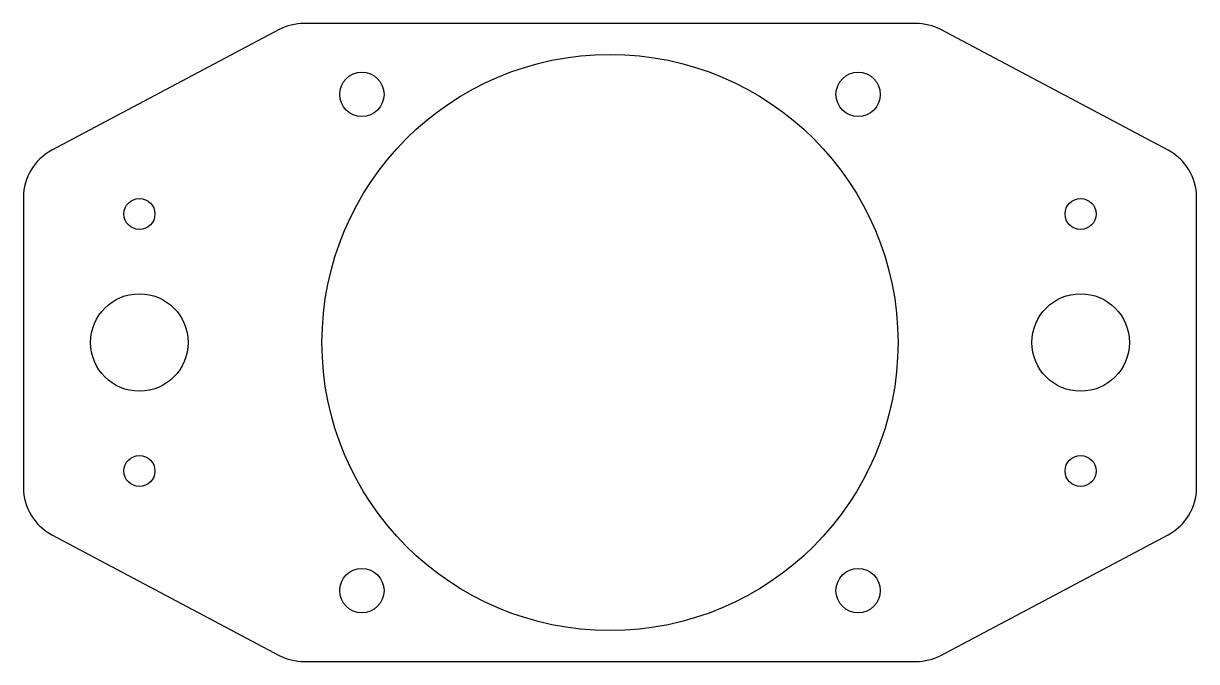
# Model space of a CAD drawing. Header units: millimetres. Extents: x -66 to 66, y -36 to 36.
import ezdxf

# ---------------------------------------------------------------- set-up
doc = ezdxf.new("R2010")
doc.units = ezdxf.units.MM

msp = doc.modelspace()

# ---------------------------------------------------------------- linework, layer by layer
msp.add_lwpolyline([(66.18, -16.39), (66.18, 16.39, 0.277657), (62.99, 21.69), (37.32, 35.3, 0.122471), (34.51, 36), (-34.51, 36, 0.122471), (-37.32, 35.3), (-62.99, 21.69, 0.277657), (-66.18, 16.39), (-66.18, -16.39, 0.277657), (-62.99, -21.69), (-37.32, -35.3, 0.122471), (-34.51, -36), (34.51, -36, 0.122471), (37.32, -35.3), (62.99, -21.69, 0.277657)], format="xyb", close=True)
for centre, radius in [((0, 0), 32.5), ((-28, 28), 2.5), ((28, 28), 2.5), ((-53.1, 14.5), 1.75), ((53.1, 14.5), 1.75), ((-53.1, 0), 5.5), ((53.1, 0), 5.5), ((-53.1, -14.5), 1.75), ((53.1, -14.5), 1.75), ((-28, -28), 2.5), ((28, -28), 2.5)]:
    msp.add_circle(centre, radius)

doc.saveas('drawing.dxf')
